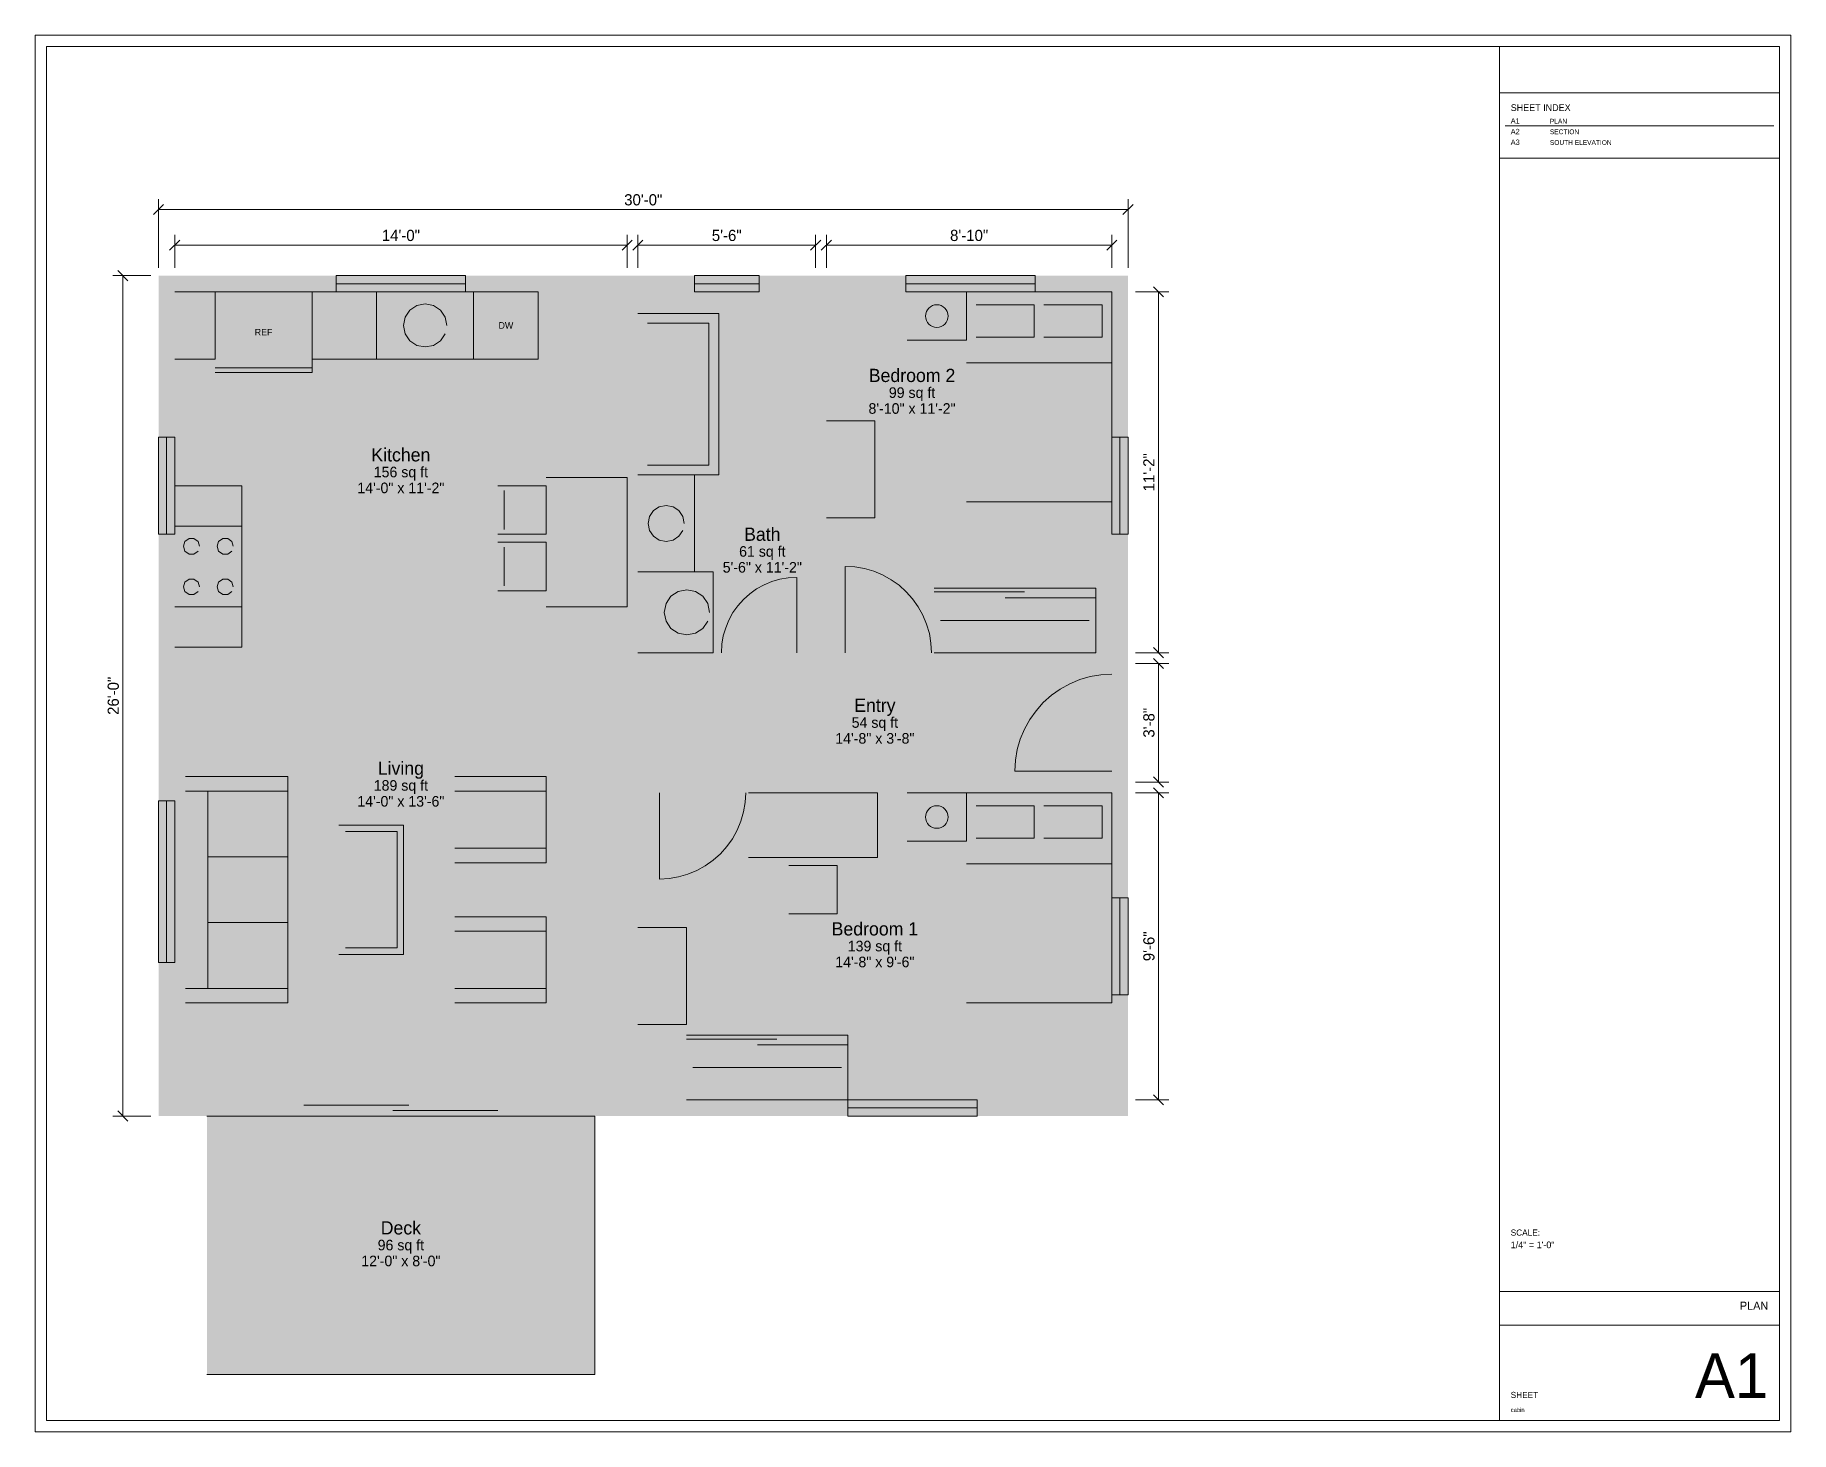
# Model space of a CAD drawing. Header units: millimetres. Extents: x 3 to 348, y 3 to 277.
import ezdxf
from ezdxf.enums import TextEntityAlignment as Align

# ---------------------------------------------------------------- set-up
doc = ezdxf.new("R2010")
doc.units = ezdxf.units.MM
for name, color, linetype, lineweight in [('A-ANNO-DIMS', 7, 'CONTINUOUS', 0), ('A-ANNO-SYMB', 7, 'CONTINUOUS', 0), ('A-ANNO-TEXT', 7, 'CONTINUOUS', 0), ('G-ANNO-TTLB', 7, 'CONTINUOUS', 0)]:
    doc.layers.add(name, color=color, linetype=linetype, lineweight=lineweight)

msp = doc.modelspace()

# ---------------------------------------------------------------- linework, layer by layer
at = {"layer": 'A-ANNO-DIMS', "lineweight": 0}
for p, q in [((26, 241.9), (28, 243.9)), ((27, 231.4), (27, 244.9)), ((27, 242.9), (217.5, 242.9)), ((218.5, 243.9), (216.5, 241.9)), ((217.5, 231.4), (217.5, 244.9)), ((29.18, 234.9), (31.18, 236.9)), ((30.18, 231.4), (30.18, 237.9)), ((30.18, 235.9), (119.08, 235.9)), ((120.08, 236.9), (118.08, 234.9)), ((119.08, 231.4), (119.08, 237.9)), ((120.19, 234.9), (122.19, 236.9)), ((121.19, 231.4), (121.19, 237.9)), ((121.19, 235.9), (156.12, 235.9)), ((157.12, 236.9), (155.12, 234.9)), ((156.12, 231.4), (156.12, 237.9)), ((157.23, 234.9), (159.23, 236.9)), ((158.23, 231.4), (158.23, 237.9)), ((158.23, 235.9), (214.32, 235.9)), ((215.32, 236.9), (213.32, 234.9)), ((214.32, 231.4), (214.32, 237.9)), ((25.5, 229.9), (18, 229.9)), ((19, 230.9), (21, 228.9)), ((20, 64.8), (20, 229.9)), ((222.5, 227.72), (224.5, 225.72)), ((219, 226.72), (225.5, 226.72)), ((223.5, 155.82), (223.5, 226.72)), ((219, 155.82), (225.5, 155.82)), ((224.5, 154.82), (222.5, 156.82)), ((219, 153.7), (225.5, 153.7)), ((222.5, 154.7), (224.5, 152.7)), ((223.5, 130.42), (223.5, 153.7)), ((224.5, 129.42), (222.5, 131.42)), ((219, 130.42), (225.5, 130.42)), ((219, 128.3), (225.5, 128.3)), ((222.5, 129.3), (224.5, 127.3)), ((223.5, 67.97), (223.5, 128.3)), ((21, 63.8), (19, 65.8)), ((219, 67.97), (225.5, 67.97)), ((224.5, 66.97), (222.5, 68.97)), ((25.5, 64.8), (18, 64.8))]:
    msp.add_line(p, q, dxfattribs=at)
at = {"layer": 'A-ANNO-SYMB', "lineweight": 0}
for p, q in [((61.92, 229.9), (87.33, 229.9)), ((61.92, 226.72), (61.92, 229.9)), ((61.92, 228.31), (87.33, 228.31)), ((87.33, 226.72), (87.33, 229.9)), ((132.3, 229.9), (145, 229.9)), ((132.3, 226.72), (132.3, 229.9)), ((132.3, 228.31), (145, 228.31)), ((145, 226.72), (145, 229.9)), ((173.84, 229.9), (199.24, 229.9)), ((173.84, 226.72), (173.84, 229.9)), ((173.84, 228.31), (199.24, 228.31)), ((199.24, 226.72), (199.24, 229.9)), ((61.92, 226.72), (87.33, 226.72)), ((132.3, 226.72), (145, 226.72)), ((173.84, 226.72), (199.24, 226.72)), ((38.11, 211.8), (57.16, 211.8)), ((185.75, 212.75), (214.32, 212.75)), ((27, 179.1), (27, 198.15)), ((30.18, 198.15), (27, 198.15)), ((28.59, 179.1), (28.59, 198.15)), ((30.18, 179.1), (30.18, 198.15)), ((214.32, 179.1), (214.32, 198.15)), ((214.32, 198.15), (217.5, 198.15)), ((215.91, 179.1), (215.91, 198.15)), ((217.5, 179.1), (217.5, 198.15)), ((94.94, 180.05), (94.94, 187.67)), ((30.18, 179.1), (27, 179.1)), ((94.94, 168.94), (94.94, 176.56)), ((214.32, 179.1), (217.5, 179.1)), ((161.93, 155.82), (161.93, 172.77)), ((152.4, 155.82), (152.4, 170.61)), ((179.41, 167.75), (197.19, 167.75)), ((193.38, 166.61), (211.16, 166.61)), ((180.68, 162.17), (209.89, 162.17)), ((214.32, 132.55), (195.28, 132.55)), ((32.27, 128.62), (52.38, 128.62)), ((103.2, 128.62), (85.23, 128.62)), ((125.41, 128.3), (125.41, 111.35)), ((27, 94.96), (27, 126.71)), ((30.18, 126.71), (27, 126.71)), ((28.59, 94.96), (28.59, 126.71)), ((30.18, 94.96), (30.18, 126.71)), ((103.2, 117.4), (85.23, 117.4)), ((36.72, 115.71), (52.38, 115.71)), ((185.75, 114.33), (214.32, 114.33)), ((214.32, 88.61), (214.32, 107.66)), ((214.32, 107.66), (217.5, 107.66)), ((215.91, 88.61), (215.91, 107.66)), ((217.5, 88.61), (217.5, 107.66)), ((36.72, 102.79), (52.38, 102.79)), ((103.2, 101.1), (85.23, 101.1)), ((30.18, 94.96), (27, 94.96)), ((32.27, 89.88), (52.38, 89.88)), ((103.2, 89.88), (85.23, 89.88)), ((214.32, 88.61), (217.5, 88.61)), ((130.72, 79.91), (148.5, 79.91)), ((144.69, 78.77), (162.47, 78.77)), ((131.99, 74.33), (161.2, 74.33)), ((55.58, 66.92), (76.21, 66.92)), ((73.04, 65.86), (93.67, 65.86)), ((162.47, 67.97), (187.87, 67.97)), ((162.47, 67.97), (162.47, 64.8)), ((162.47, 66.39), (187.87, 66.39)), ((187.87, 67.97), (187.87, 64.8)), ((162.47, 64.8), (187.87, 64.8))]:
    msp.add_line(p, q, dxfattribs=at)
for points in [[(30.18, 213.5), (38.11, 213.5), (38.11, 226.72), (30.18, 226.72)], [(38.11, 210.85), (57.16, 210.85), (57.16, 226.72), (38.11, 226.72)], [(57.16, 213.5), (69.86, 213.5), (69.86, 226.72), (57.16, 226.72)], [(69.86, 213.5), (88.91, 213.5), (88.91, 226.72), (69.86, 226.72)], [(83.62, 220.11), (83.3, 221.73), (82.38, 223.1), (81.01, 224.02), (79.39, 224.34), (77.77, 224.02), (76.39, 223.1), (75.48, 221.73), (75.15, 220.11), (75.48, 218.49), (76.39, 217.12), (77.77, 216.2), (79.39, 215.88), (81.01, 216.2), (82.38, 217.12), (83.3, 218.49)], [(88.91, 213.5), (101.61, 213.5), (101.61, 226.72), (88.91, 226.72)], [(174.11, 217.2), (185.75, 217.2), (185.75, 226.72), (174.11, 226.72)], [(185.75, 185.45), (214.32, 185.45), (214.32, 226.72), (185.75, 226.72)], [(121.19, 190.74), (137.07, 190.74), (137.07, 222.49), (121.19, 222.49)], [(187.66, 217.84), (199.09, 217.84), (199.09, 224.19), (187.66, 224.19)], [(200.99, 217.84), (212.42, 217.84), (212.42, 224.19), (200.99, 224.19)], [(123.1, 192.65), (135.16, 192.65), (135.16, 220.59), (123.1, 220.59)], [(158.23, 182.3), (167.76, 182.3), (167.76, 201.35), (158.23, 201.35)], [(103.2, 164.81), (119.08, 164.81), (119.08, 190.21), (103.2, 190.21)], [(121.19, 171.69), (132.3, 171.69), (132.3, 190.74), (121.19, 190.74)], [(30.18, 180.69), (43.4, 180.69), (43.4, 188.62), (30.18, 188.62)], [(93.67, 179.1), (103.2, 179.1), (103.2, 188.62), (93.67, 188.62)], [(130.3, 181.22), (130.03, 182.58), (129.26, 183.73), (128.11, 184.5), (126.75, 184.77), (125.39, 184.5), (124.23, 183.73), (123.46, 182.58), (123.19, 181.22), (123.46, 179.86), (124.23, 178.7), (125.39, 177.93), (126.75, 177.66), (128.11, 177.93), (129.26, 178.7), (130.03, 179.86)], [(30.18, 164.81), (43.4, 164.81), (43.4, 180.69), (30.18, 180.69)], [(35.07, 176.72), (34.77, 177.65), (33.97, 178.23), (32.99, 178.23), (32.2, 177.65), (31.89, 176.72), (32.2, 175.79), (32.99, 175.21), (33.97, 175.21), (34.77, 175.79)], [(41.68, 176.72), (41.38, 177.65), (40.59, 178.23), (39.61, 178.23), (38.81, 177.65), (38.51, 176.72), (38.81, 175.79), (39.61, 175.21), (40.59, 175.21), (41.38, 175.79)], [(93.67, 167.99), (103.2, 167.99), (103.2, 177.51), (93.67, 177.51)], [(161.93, 172.77), (163.83, 172.66), (165.7, 172.35), (167.53, 171.82), (169.28, 171.09), (170.95, 170.17), (172.5, 169.07), (173.92, 167.81), (175.18, 166.39), (176.28, 164.84), (177.2, 163.17), (177.93, 161.42), (178.46, 159.59), (178.77, 157.71), (178.88, 155.82)], [(35.07, 168.78), (34.77, 169.71), (33.97, 170.29), (32.99, 170.29), (32.2, 169.71), (31.89, 168.78), (32.2, 167.85), (32.99, 167.27), (33.97, 167.27), (34.77, 167.85)], [(41.68, 168.78), (41.38, 169.71), (40.59, 170.29), (39.61, 170.29), (38.81, 169.71), (38.51, 168.78), (38.81, 167.85), (39.61, 167.27), (40.59, 167.27), (41.38, 167.85)], [(121.19, 155.82), (136.01, 155.82), (136.01, 171.69), (121.19, 171.69)], [(152.4, 170.61), (150.75, 170.52), (149.11, 170.24), (147.52, 169.78), (145.98, 169.15), (144.53, 168.34), (143.18, 167.38), (141.94, 166.28), (140.83, 165.04), (139.87, 163.69), (139.07, 162.24), (138.44, 160.7), (137.98, 159.11), (137.7, 157.47), (137.61, 155.82)], [(135.27, 163.75), (134.93, 165.46), (133.97, 166.9), (132.52, 167.86), (130.82, 168.2), (129.12, 167.86), (127.68, 166.9), (126.72, 165.46), (126.38, 163.75), (126.72, 162.05), (127.68, 160.61), (129.12, 159.65), (130.82, 159.31), (132.52, 159.65), (133.97, 160.61), (134.93, 162.05)], [(179.41, 155.82), (211.16, 155.82), (211.16, 168.52), (179.41, 168.52)], [(30.18, 156.88), (43.4, 156.88), (43.4, 164.81), (30.18, 164.81)], [(195.28, 132.55), (195.39, 134.69), (195.75, 136.79), (196.34, 138.85), (197.16, 140.82), (198.19, 142.69), (199.43, 144.43), (200.85, 146.02), (202.45, 147.45), (204.19, 148.68), (206.06, 149.72), (208.03, 150.54), (210.09, 151.13), (212.19, 151.48), (214.32, 151.6)], [(32.27, 87.03), (52.38, 87.03), (52.38, 131.47), (32.27, 131.47)], [(85.23, 114.54), (103.2, 114.54), (103.2, 131.47), (85.23, 131.47)], [(32.27, 89.88), (36.72, 89.88), (36.72, 128.62), (32.27, 128.62)], [(98.75, 117.4), (103.2, 117.4), (103.2, 128.62), (98.75, 128.62)], [(125.41, 111.35), (127.31, 111.45), (129.19, 111.77), (131.01, 112.3), (132.77, 113.02), (134.43, 113.94), (135.99, 115.04), (137.4, 116.31), (138.67, 117.73), (139.77, 119.28), (140.69, 120.94), (141.42, 122.7), (141.94, 124.53), (142.26, 126.4), (142.37, 128.3)], [(142.9, 115.6), (168.3, 115.6), (168.3, 128.3), (142.9, 128.3)], [(174.11, 118.78), (185.75, 118.78), (185.75, 128.3), (174.11, 128.3)], [(185.75, 87.03), (214.32, 87.03), (214.32, 128.3), (185.75, 128.3)], [(187.66, 119.41), (199.09, 119.41), (199.09, 125.76), (187.66, 125.76)], [(200.99, 119.41), (212.42, 119.41), (212.42, 125.76), (200.99, 125.76)], [(62.46, 96.55), (75.16, 96.55), (75.16, 121.95), (62.46, 121.95)], [(63.73, 97.82), (73.89, 97.82), (73.89, 120.68), (63.73, 120.68)], [(150.84, 104.49), (160.36, 104.49), (160.36, 114.01), (150.84, 114.01)], [(85.23, 87.03), (103.2, 87.03), (103.2, 103.96), (85.23, 103.96)], [(98.75, 89.88), (103.2, 89.88), (103.2, 101.1), (98.75, 101.1)], [(121.19, 82.77), (130.72, 82.77), (130.72, 101.82), (121.19, 101.82)], [(130.72, 67.97), (162.47, 67.97), (162.47, 80.67), (130.72, 80.67)], [(36.52, 14), (112.72, 14), (112.72, 64.8), (36.52, 64.8)]]:
    msp.add_lwpolyline(points, dxfattribs=at)
for points in [[(182.15, 221.96, 1), (177.71, 221.96, 1)], [(182.15, 123.54, 1), (177.71, 123.54, 1)]]:
    msp.add_lwpolyline(points, format="xyb", close=True, dxfattribs=at)
for points in [[(27, 152.64), (122.25, 152.64), (27, 229.9), (122.25, 229.9)], [(61.92, 226.72), (87.33, 226.72), (61.92, 229.9), (87.33, 229.9)], [(118.02, 152.64), (159.29, 152.64), (118.02, 229.9), (159.29, 229.9)], [(132.3, 226.72), (145, 226.72), (132.3, 229.9), (145, 229.9)], [(155.06, 152.64), (217.5, 152.64), (155.06, 229.9), (217.5, 229.9)], [(173.84, 226.72), (199.24, 226.72), (173.84, 229.9), (199.24, 229.9)], [(30.18, 155.82), (119.08, 155.82), (30.18, 226.72), (119.08, 226.72)], [(30.18, 213.5), (38.11, 213.5), (30.18, 226.72), (38.11, 226.72)], [(38.11, 210.85), (57.16, 210.85), (38.11, 226.72), (57.16, 226.72)], [(57.16, 213.5), (69.86, 213.5), (57.16, 226.72), (69.86, 226.72)], [(69.86, 213.5), (88.91, 213.5), (69.86, 226.72), (88.91, 226.72)], [(88.91, 213.5), (101.61, 213.5), (88.91, 226.72), (101.61, 226.72)], [(121.19, 155.82), (156.12, 155.82), (121.19, 226.72), (156.12, 226.72)], [(158.23, 155.82), (214.32, 155.82), (158.23, 226.72), (214.32, 226.72)], [(174.11, 217.2), (185.75, 217.2), (174.11, 226.72), (185.75, 226.72)], [(185.75, 185.45), (214.32, 185.45), (185.75, 226.72), (214.32, 226.72)], [(121.19, 190.74), (137.07, 190.74), (121.19, 222.49), (137.07, 222.49)], [(165.2, 207.97), (184.92, 207.97), (165.2, 211.9), (184.92, 211.9)], [(169.91, 205.01), (180.21, 205.01), (169.91, 208.26), (180.21, 208.26)], [(165.75, 201.89), (184.37, 201.89), (165.75, 205.14), (184.37, 205.14)], [(158.23, 182.3), (167.76, 182.3), (158.23, 201.35), (167.76, 201.35)], [(30.18, 179.1), (30.18, 198.15), (27, 179.1), (27, 198.15)], [(214.32, 179.1), (214.32, 198.15), (217.5, 179.1), (217.5, 198.15)], [(67.59, 192.37), (81.66, 192.37), (67.59, 196.3), (81.66, 196.3)], [(68.67, 189.41), (80.58, 189.41), (68.67, 192.66), (80.58, 192.66)], [(103.2, 164.81), (119.08, 164.81), (103.2, 190.21), (119.08, 190.21)], [(121.19, 171.69), (132.3, 171.69), (121.19, 190.74), (132.3, 190.74)], [(30.18, 180.69), (43.4, 180.69), (30.18, 188.62), (43.4, 188.62)], [(65.32, 186.29), (83.93, 186.29), (65.32, 189.54), (83.93, 189.54)], [(93.67, 179.1), (103.2, 179.1), (93.67, 188.62), (103.2, 188.62)], [(30.18, 164.81), (43.4, 164.81), (30.18, 180.69), (43.4, 180.69)], [(141.22, 176.77), (150.06, 176.77), (141.22, 180.7), (150.06, 180.7)], [(93.67, 167.99), (103.2, 167.99), (93.67, 177.51), (103.2, 177.51)], [(140.49, 173.81), (150.79, 173.81), (140.49, 177.06), (150.79, 177.06)], [(137.14, 170.69), (154.14, 170.69), (137.14, 173.94), (154.14, 173.94)], [(121.19, 155.82), (136.01, 155.82), (121.19, 171.69), (136.01, 171.69)], [(179.41, 155.82), (211.16, 155.82), (179.41, 168.52), (211.16, 168.52)], [(30.18, 156.88), (43.4, 156.88), (30.18, 164.81), (43.4, 164.81)], [(27, 64.8), (122.25, 64.8), (27, 156.88), (122.25, 156.88)], [(55.58, 153.7), (93.67, 153.7), (55.58, 155.82), (93.67, 155.82)], [(118.02, 127.24), (217.5, 127.24), (118.02, 156.88), (217.5, 156.88)], [(137.61, 155.82), (152.4, 155.82), (137.61, 153.7), (152.4, 153.7)], [(161.93, 155.82), (178.88, 155.82), (161.93, 153.7), (178.88, 153.7)], [(30.18, 67.97), (119.08, 67.97), (30.18, 153.7), (119.08, 153.7)], [(121.19, 130.42), (214.32, 130.42), (121.19, 153.7), (214.32, 153.7)], [(121.19, 132.55), (121.19, 151.6), (119.08, 132.55), (119.08, 151.6)], [(214.32, 132.55), (214.32, 151.6), (217.5, 132.55), (217.5, 151.6)], [(162.73, 143.16), (172.79, 143.16), (162.73, 147.09), (172.79, 147.09)], [(162.61, 140.2), (172.91, 140.2), (162.61, 143.45), (172.91, 143.45)], [(159.26, 137.08), (176.26, 137.08), (159.26, 140.33), (176.26, 140.33)], [(68.89, 130.8), (80.36, 130.8), (68.89, 134.73), (80.36, 134.73)], [(32.27, 87.03), (52.38, 87.03), (32.27, 131.47), (52.38, 131.47)], [(85.23, 114.54), (103.2, 114.54), (85.23, 131.47), (103.2, 131.47)], [(118.02, 64.8), (217.5, 64.8), (118.02, 131.47), (217.5, 131.47)], [(65.32, 124.72), (83.93, 124.72), (65.32, 127.97), (83.93, 127.97)], [(68.67, 127.83), (80.58, 127.83), (68.67, 131.09), (80.58, 131.09)], [(121.19, 67.97), (214.32, 67.97), (121.19, 128.3), (214.32, 128.3)], [(125.41, 128.3), (142.37, 128.3), (125.41, 130.42), (142.37, 130.42)], [(142.9, 115.6), (168.3, 115.6), (142.9, 128.3), (168.3, 128.3)], [(174.11, 118.78), (185.75, 118.78), (174.11, 128.3), (185.75, 128.3)], [(185.75, 87.03), (214.32, 87.03), (185.75, 128.3), (214.32, 128.3)], [(30.18, 94.96), (30.18, 126.71), (27, 94.96), (27, 126.71)], [(62.46, 96.55), (75.16, 96.55), (62.46, 121.95), (75.16, 121.95)], [(214.32, 88.61), (214.32, 107.66), (217.5, 88.61), (217.5, 107.66)], [(85.23, 87.03), (103.2, 87.03), (85.23, 103.96), (103.2, 103.96)], [(121.19, 82.77), (130.72, 82.77), (121.19, 101.82), (130.72, 101.82)], [(157.9, 99.24), (177.62, 99.24), (157.9, 103.17), (177.62, 103.17)], [(161.8, 96.28), (173.71, 96.28), (161.8, 99.53), (173.71, 99.53)], [(159.26, 93.16), (176.26, 93.16), (159.26, 96.41), (176.26, 96.41)], [(130.72, 67.97), (162.47, 67.97), (130.72, 80.67), (162.47, 80.67)], [(55.58, 67.97), (93.67, 67.97), (55.58, 64.8), (93.67, 64.8)], [(162.47, 67.97), (187.87, 67.97), (162.47, 64.8), (187.87, 64.8)], [(36.52, 14), (112.72, 14), (36.52, 64.8), (112.72, 64.8)], [(69.9, 40.5), (79.35, 40.5), (69.9, 44.43), (79.35, 44.43)], [(69.47, 37.54), (79.78, 37.54), (69.47, 40.79), (79.78, 40.79)], [(66.12, 34.42), (83.13, 34.42), (66.12, 37.67), (83.13, 37.67)]]:
    msp.add_solid(points, dxfattribs=at)
at = {"layer": 'G-ANNO-TTLB', "lineweight": 0}
for p, q in [((290.5, 5), (290.5, 274.9)), ((290.5, 265.82), (345.5, 265.82)), ((291.6, 259.33), (344.4, 259.33)), ((290.5, 252.96), (345.5, 252.96)), ((290.5, 30.3), (345.5, 30.3)), ((290.5, 23.7), (345.5, 23.7))]:
    msp.add_line(p, q, dxfattribs=at)
for points in [[(2.75, 2.75), (347.75, 2.75), (347.75, 277.15), (2.75, 277.15)], [(5, 5), (345.5, 5), (345.5, 274.9), (5, 274.9)]]:
    msp.add_lwpolyline(points, close=True, dxfattribs=at)

# ---------------------------------------------------------------- texts
at = {"layer": 'A-ANNO-DIMS', "lineweight": 0}
for s, p in [('30\'-0"', (122.25, 244.8)), ('14\'-0"', (74.62, 237.8)), ('5\'-6"', (138.65, 237.8)), ('8\'-10"', (186.28, 237.8))]:
    msp.add_text(s, height=2.2, dxfattribs=at).set_placement(p, align=Align.MIDDLE_CENTER)
for s, p in [('11\'-2"', (221.6, 191.27)), ('26\'-0"', (18.1, 147.35)), ('3\'-8"', (221.6, 142.06)), ('9\'-6"', (221.6, 98.14))]:
    msp.add_text(s, height=2.2, rotation=90, dxfattribs=at).set_placement(p, align=Align.MIDDLE_CENTER)
at = {"layer": 'A-ANNO-TEXT', "lineweight": 0}
for s, height, p in [('SHEET INDEX', 1.32, (292.7, 262.25)), ('A1', 1.045, (292.7, 259.77)), ('PLAN', 0.935, (300.4, 259.77)), ('A2', 1.045, (292.7, 257.69)), ('A3', 1.045, (292.7, 255.59)), ('SECTION', 0.935, (300.4, 257.69)), ('SOUTH ELEVATION', 0.935, (300.4, 255.59)), ('SCALE:', 1.21, (292.7, 41.3)), ('1/4" = 1\'-0"', 1.32, (292.7, 38.83)), ('SHEET', 1.21, (292.7, 9.4)), ('cabin', 0.825, (292.7, 6.65))]:
    msp.add_text(s, height=height, dxfattribs=at).set_placement(p)
for s, p in [('REF', (47.64, 218.79)), ('DW', (95.26, 220.11))]:
    msp.add_text(s, height=1.3, dxfattribs=at).set_placement(p, align=Align.MIDDLE_CENTER)
for s, height, p in [('Bedroom 2', 2.6, (175.06, 209)), ('99 sq ft', 2.08, (175.06, 205.88)), ('8\'-10" x 11\'-2"', 2.08, (175.06, 202.76)), ('Kitchen', 2.6, (74.62, 193.4)), ('156 sq ft', 2.08, (74.62, 190.28)), ('14\'-0" x 11\'-2"', 2.08, (74.62, 187.16)), ('Bath', 2.6, (145.64, 177.8)), ('61 sq ft', 2.08, (145.64, 174.68)), ('5\'-6" x 11\'-2"', 2.08, (145.64, 171.56)), ('Entry', 2.6, (167.76, 144.19)), ('54 sq ft', 2.08, (167.76, 141.07)), ('14\'-8" x 3\'-8"', 2.08, (167.76, 137.95)), ('Living', 2.6, (74.62, 131.83)), ('14\'-0" x 13\'-6"', 2.08, (74.62, 125.59)), ('189 sq ft', 2.08, (74.62, 128.71)), ('Bedroom 1', 2.6, (167.76, 100.27)), ('139 sq ft', 2.08, (167.76, 97.15)), ('14\'-8" x 9\'-6"', 2.08, (167.76, 94.03)), ('Deck', 2.6, (74.62, 41.53)), ('96 sq ft', 2.08, (74.62, 38.41)), ('12\'-0" x 8\'-0"', 2.08, (74.62, 35.29))]:
    msp.add_text(s, height=height, dxfattribs=at).set_placement(p, align=Align.CENTER)
for s, height, p in [('PLAN', 1.595, (343.3, 26.73)), ('A1', 8.8, (343.3, 9.4))]:
    msp.add_text(s, height=height, dxfattribs=at).set_placement(p, align=Align.RIGHT)

doc.saveas('drawing.dxf')
